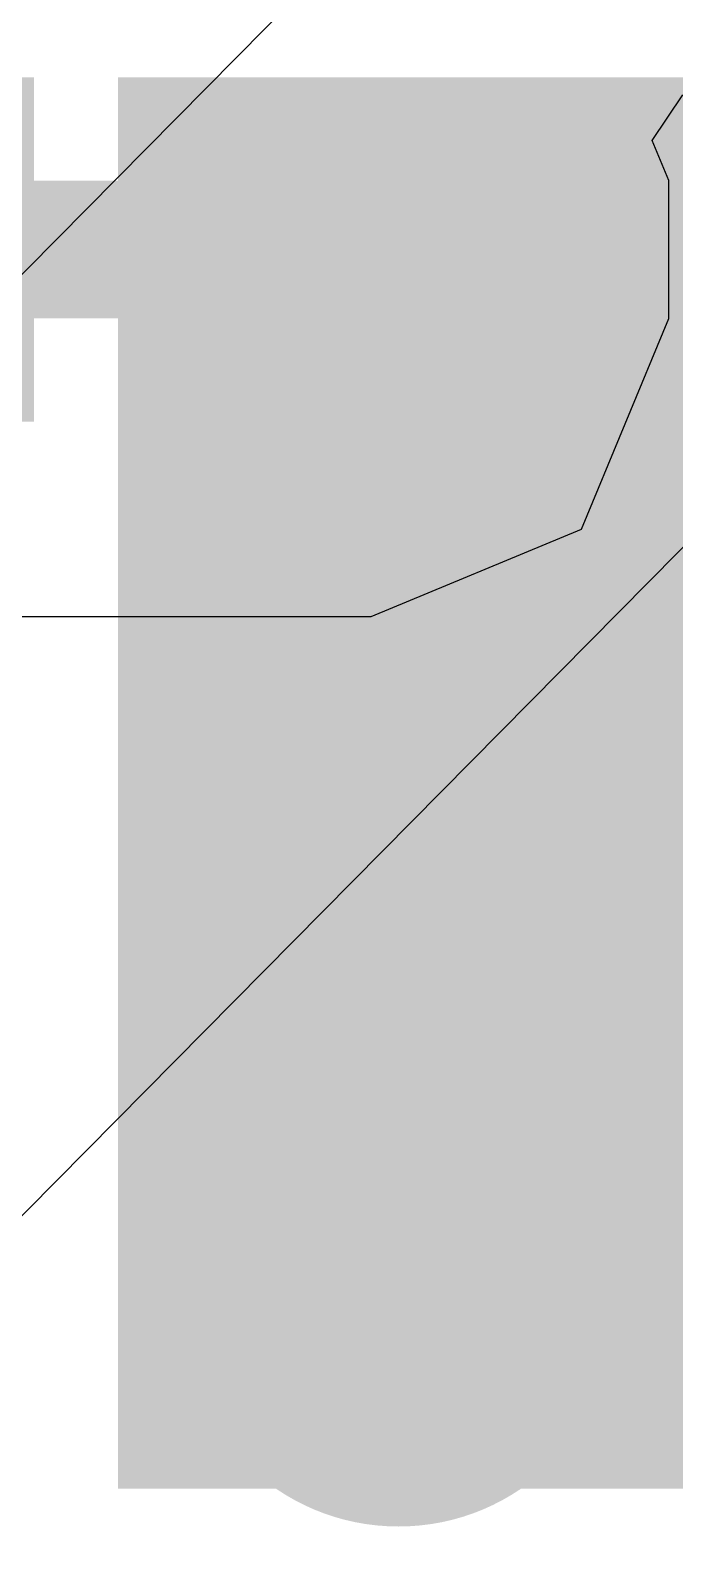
# Model space of a CAD drawing. Header units: inches. Extents: x -4 to 5258, y -4 to 5281.
# Drawn here: x 54.961 to 56.151, y 24.595 to 27.39 of the extents above; entities that cross this region are included whole.
import ezdxf

# ---------------------------------------------------------------- set-up
doc = ezdxf.new("R2010")
doc.units = ezdxf.units.IN
for name, color, linetype in [('Bottom Layer', 5, 'Continuous'), ('Bottom Solder', 6, 'Continuous'), ('Drill Drawing', 1, 'Continuous'), ('Layer 1', 16, 'Continuous'), ('Layer 2', 76, 'Continuous'), ('Top Layer', 1, 'Continuous'), ('Top Paste', 8, 'Continuous'), ('Top Solder', 216, 'Continuous'), ('Via Holes', 16, 'Continuous')]:
    doc.layers.add(name, color=color, linetype=linetype)

# ---------------------------------------------------------------- blocks, each defined once
blk = doc.blocks.new('13_WQFN_HR__3_2__31')
at = {"layer": 'Top Solder'}
for p in [(-0.5467, -0.9227), (1.1783, -0.9227)]:
    blk.add_line(p, (5220.6763, 5271.621), dxfattribs=at)
blk = doc.blocks.new('N___T___P___180')
at = {"layer": 'Top Layer'}
for points in [[(-0.6985, -0.3175), (-0.6985, 0.3175), (-0.2413, 0.3175), (-0.2413, -0.3175)], [(0.2413, -0.3175), (0.2413, 0.3175), (0.6985, 0.3175), (0.6985, -0.3175)], [(-0.3809, -0.127), (0.3811, -0.127), (0.3811, 0.127), (-0.3809, 0.127)]]:
    blk.add_hatch(color=1, dxfattribs=at).paths.add_polyline_path(points)
at = {"layer": 'Top Paste'}
for points in [[(-0.6985, -0.3175), (-0.6985, 0.3175), (-0.2413, 0.3175), (-0.2413, -0.3175)], [(0.2413, -0.3175), (0.2413, 0.3175), (0.6985, 0.3175), (0.6985, -0.3175)]]:
    blk.add_hatch(color=8, dxfattribs=at).paths.add_polyline_path(points)

msp = doc.modelspace()

# ---------------------------------------------------------------- hatches: boundary and pattern name
at = {"layer": 'Bottom Layer'}
h = msp.add_hatch(color=5, dxfattribs=at)
edge = h.paths.add_edge_path()
edge.add_arc((55.6406, 26.759), 0.3, 0, 360)
h = msp.add_hatch(color=5, dxfattribs=at)
edge = h.paths.add_edge_path()
edge.add_arc((55.6406, 25.8954), 0.3, 0, 360)
h = msp.add_hatch(color=5, dxfattribs=at)
edge = h.paths.add_edge_path()
edge.add_arc((55.6406, 25.0318), 0.3, 0, 360)
at = {"layer": 'Bottom Solder'}
h = msp.add_hatch(color=6, dxfattribs=at)
edge = h.paths.add_edge_path()
edge.add_arc((55.6406, 26.759), 0.4016, 0, 360)
h = msp.add_hatch(color=6, dxfattribs=at)
edge = h.paths.add_edge_path()
edge.add_arc((55.6406, 25.8954), 0.4016, 0, 360)
h = msp.add_hatch(color=6, dxfattribs=at)
edge = h.paths.add_edge_path()
edge.add_arc((55.6406, 25.0318), 0.4016, 0, 360)
at = {"layer": 'Layer 1'}
h = msp.add_hatch(color=16, dxfattribs=at)
edge = h.paths.add_edge_path()
edge.add_arc((55.6406, 26.759), 0.3, 0, 360)
h = msp.add_hatch(color=16, dxfattribs=at)
edge = h.paths.add_edge_path()
edge.add_arc((55.6406, 25.8954), 0.3, 0, 360)
h = msp.add_hatch(color=16, dxfattribs=at)
edge = h.paths.add_edge_path()
edge.add_arc((55.6406, 25.0318), 0.3, 0, 360)
at = {"layer": 'Layer 2'}
h = msp.add_hatch(color=76, dxfattribs=at)
edge = h.paths.add_edge_path()
edge.add_arc((55.6406, 26.759), 0.3, 0, 360)
h = msp.add_hatch(color=76, dxfattribs=at)
edge = h.paths.add_edge_path()
edge.add_arc((55.6406, 25.8954), 0.3, 0, 360)
h = msp.add_hatch(color=76, dxfattribs=at)
edge = h.paths.add_edge_path()
edge.add_arc((55.6406, 25.0318), 0.3, 0, 360)
at = {"layer": 'Top Layer'}
msp.add_hatch(color=1, dxfattribs=at).paths.add_polyline_path([(55.1228, 24.7003), (60.3628, 24.7003), (60.3628, 27.3033), (55.1228, 27.3033)])
h = msp.add_hatch(color=1, dxfattribs=at)
edge = h.paths.add_edge_path()
edge.add_arc((55.6406, 26.759), 0.3, 0, 360)
h = msp.add_hatch(color=1, dxfattribs=at)
edge = h.paths.add_edge_path()
edge.add_arc((55.6406, 25.8954), 0.3, 0, 360)
h = msp.add_hatch(color=1, dxfattribs=at)
edge = h.paths.add_edge_path()
edge.add_arc((55.6406, 25.0318), 0.3, 0, 360)
at = {"layer": 'Top Solder'}
h = msp.add_hatch(color=216, dxfattribs=at)
edge = h.paths.add_edge_path()
edge.add_arc((55.6406, 26.759), 0.4016, 0, 360)
h = msp.add_hatch(color=216, dxfattribs=at)
edge = h.paths.add_edge_path()
edge.add_arc((55.6406, 25.8954), 0.4016, 0, 360)
h = msp.add_hatch(color=216, dxfattribs=at)
edge = h.paths.add_edge_path()
edge.add_arc((55.6406, 25.0318), 0.4016, 0, 360)
at = {"layer": 'Via Holes'}
h = msp.add_hatch(color=7, dxfattribs=at)
edge = h.paths.add_edge_path()
edge.add_arc((55.6406, 26.759), 0.15, 0, 360)
h = msp.add_hatch(color=7, dxfattribs=at)
edge = h.paths.add_edge_path()
edge.add_arc((55.6406, 25.8954), 0.15, 0, 360)
h = msp.add_hatch(color=7, dxfattribs=at)
edge = h.paths.add_edge_path()
edge.add_arc((55.6406, 25.0318), 0.15, 0, 360)

# ---------------------------------------------------------------- linework, layer by layer
at = {"layer": 'Drill Drawing'}
for points in [[(55.5136, 26.886, 0.0508, 0.0508, 0), (55.5136, 27.013, 0.0508, 0.0508, 0)], [(55.5136, 27.013, 0.0508, 0.0508, 0), (55.7676, 27.013, 0.0508, 0.0508, 0)], [(55.7676, 26.886, 0.0508, 0.0508, 0), (55.7676, 27.013, 0.0508, 0.0508, 0)], [(55.5644, 26.8352, 0.0508, 0.0508, 0), (55.5644, 26.9114, 0.0508, 0.0508, 0)], [(55.5644, 26.9114, 0.0508, 0.0508, 0), (55.7168, 26.9114, 0.0508, 0.0508, 0)], [(55.7168, 26.8352, 0.0508, 0.0508, 0), (55.7168, 26.9114, 0.0508, 0.0508, 0)], [(55.3866, 26.632, 0.0508, 0.0508, 0), (55.3866, 26.886, 0.0508, 0.0508, 0)], [(55.3866, 26.886, 0.0508, 0.0508, 0), (55.5136, 26.886, 0.0508, 0.0508, 0)], [(55.7676, 26.886, 0.0508, 0.0508, 0), (55.8946, 26.886, 0.0508, 0.0508, 0)], [(55.8946, 26.632, 0.0508, 0.0508, 0), (55.8946, 26.886, 0.0508, 0.0508, 0)], [(55.4882, 26.6828, 0.0508, 0.0508, 0), (55.4882, 26.8352, 0.0508, 0.0508, 0)], [(55.4882, 26.8352, 0.0508, 0.0508, 0), (55.5644, 26.8352, 0.0508, 0.0508, 0)], [(55.7168, 26.8352, 0.0508, 0.0508, 0), (55.793, 26.8352, 0.0508, 0.0508, 0)], [(55.793, 26.6828, 0.0508, 0.0508, 0), (55.793, 26.8352, 0.0508, 0.0508, 0)], [(55.4882, 26.6828, 0.0508, 0.0508, 0), (55.5644, 26.6828, 0.0508, 0.0508, 0)], [(55.5644, 26.6066, 0.0508, 0.0508, 0), (55.5644, 26.6828, 0.0508, 0.0508, 0)], [(55.7168, 26.6828, 0.0508, 0.0508, 0), (55.793, 26.6828, 0.0508, 0.0508, 0)], [(55.7168, 26.6066, 0.0508, 0.0508, 0), (55.7168, 26.6828, 0.0508, 0.0508, 0)], [(55.3866, 26.632, 0.0508, 0.0508, 0), (55.5136, 26.632, 0.0508, 0.0508, 0)], [(55.5136, 26.505, 0.0508, 0.0508, 0), (55.5136, 26.632, 0.0508, 0.0508, 0)], [(55.7676, 26.632, 0.0508, 0.0508, 0), (55.8946, 26.632, 0.0508, 0.0508, 0)], [(55.7676, 26.505, 0.0508, 0.0508, 0), (55.7676, 26.632, 0.0508, 0.0508, 0)], [(55.5644, 26.6066, 0.0508, 0.0508, 0), (55.7168, 26.6066, 0.0508, 0.0508, 0)], [(55.5136, 26.505, 0.0508, 0.0508, 0), (55.7676, 26.505, 0.0508, 0.0508, 0)], [(55.5136, 26.0224, 0.0508, 0.0508, 0), (55.5136, 26.1494, 0.0508, 0.0508, 0)], [(55.5136, 26.1494, 0.0508, 0.0508, 0), (55.7676, 26.1494, 0.0508, 0.0508, 0)], [(55.7676, 26.0224, 0.0508, 0.0508, 0), (55.7676, 26.1494, 0.0508, 0.0508, 0)], [(55.5644, 25.9716, 0.0508, 0.0508, 0), (55.5644, 26.0478, 0.0508, 0.0508, 0)], [(55.5644, 26.0478, 0.0508, 0.0508, 0), (55.7168, 26.0478, 0.0508, 0.0508, 0)], [(55.7168, 25.9716, 0.0508, 0.0508, 0), (55.7168, 26.0478, 0.0508, 0.0508, 0)], [(55.3866, 25.7684, 0.0508, 0.0508, 0), (55.3866, 26.0224, 0.0508, 0.0508, 0)], [(55.3866, 26.0224, 0.0508, 0.0508, 0), (55.5136, 26.0224, 0.0508, 0.0508, 0)], [(55.7676, 26.0224, 0.0508, 0.0508, 0), (55.8946, 26.0224, 0.0508, 0.0508, 0)], [(55.8946, 25.7684, 0.0508, 0.0508, 0), (55.8946, 26.0224, 0.0508, 0.0508, 0)], [(55.4882, 25.8192, 0.0508, 0.0508, 0), (55.4882, 25.9716, 0.0508, 0.0508, 0)], [(55.4882, 25.9716, 0.0508, 0.0508, 0), (55.5644, 25.9716, 0.0508, 0.0508, 0)], [(55.7168, 25.9716, 0.0508, 0.0508, 0), (55.793, 25.9716, 0.0508, 0.0508, 0)], [(55.793, 25.8192, 0.0508, 0.0508, 0), (55.793, 25.9716, 0.0508, 0.0508, 0)], [(55.4882, 25.8192, 0.0508, 0.0508, 0), (55.5644, 25.8192, 0.0508, 0.0508, 0)], [(55.5644, 25.743, 0.0508, 0.0508, 0), (55.5644, 25.8192, 0.0508, 0.0508, 0)], [(55.7168, 25.8192, 0.0508, 0.0508, 0), (55.793, 25.8192, 0.0508, 0.0508, 0)], [(55.7168, 25.743, 0.0508, 0.0508, 0), (55.7168, 25.8192, 0.0508, 0.0508, 0)], [(55.3866, 25.7684, 0.0508, 0.0508, 0), (55.5136, 25.7684, 0.0508, 0.0508, 0)], [(55.5136, 25.6414, 0.0508, 0.0508, 0), (55.5136, 25.7684, 0.0508, 0.0508, 0)], [(55.7676, 25.7684, 0.0508, 0.0508, 0), (55.8946, 25.7684, 0.0508, 0.0508, 0)], [(55.7676, 25.6414, 0.0508, 0.0508, 0), (55.7676, 25.7684, 0.0508, 0.0508, 0)], [(55.5644, 25.743, 0.0508, 0.0508, 0), (55.7168, 25.743, 0.0508, 0.0508, 0)], [(55.5136, 25.6414, 0.0508, 0.0508, 0), (55.7676, 25.6414, 0.0508, 0.0508, 0)], [(55.5136, 25.1588, 0.0508, 0.0508, 0), (55.5136, 25.2858, 0.0508, 0.0508, 0)], [(55.5136, 25.2858, 0.0508, 0.0508, 0), (55.7676, 25.2858, 0.0508, 0.0508, 0)], [(55.7676, 25.1588, 0.0508, 0.0508, 0), (55.7676, 25.2858, 0.0508, 0.0508, 0)], [(55.5644, 25.108, 0.0508, 0.0508, 0), (55.5644, 25.1842, 0.0508, 0.0508, 0)], [(55.5644, 25.1842, 0.0508, 0.0508, 0), (55.7168, 25.1842, 0.0508, 0.0508, 0)], [(55.7168, 25.108, 0.0508, 0.0508, 0), (55.7168, 25.1842, 0.0508, 0.0508, 0)], [(55.3866, 24.9048, 0.0508, 0.0508, 0), (55.3866, 25.1588, 0.0508, 0.0508, 0)], [(55.3866, 25.1588, 0.0508, 0.0508, 0), (55.5136, 25.1588, 0.0508, 0.0508, 0)], [(55.7676, 25.1588, 0.0508, 0.0508, 0), (55.8946, 25.1588, 0.0508, 0.0508, 0)], [(55.8946, 24.9048, 0.0508, 0.0508, 0), (55.8946, 25.1588, 0.0508, 0.0508, 0)], [(55.4882, 24.9556, 0.0508, 0.0508, 0), (55.4882, 25.108, 0.0508, 0.0508, 0)], [(55.4882, 25.108, 0.0508, 0.0508, 0), (55.5644, 25.108, 0.0508, 0.0508, 0)], [(55.7168, 25.108, 0.0508, 0.0508, 0), (55.793, 25.108, 0.0508, 0.0508, 0)], [(55.793, 24.9556, 0.0508, 0.0508, 0), (55.793, 25.108, 0.0508, 0.0508, 0)], [(55.4882, 24.9556, 0.0508, 0.0508, 0), (55.5644, 24.9556, 0.0508, 0.0508, 0)], [(55.5644, 24.8794, 0.0508, 0.0508, 0), (55.5644, 24.9556, 0.0508, 0.0508, 0)], [(55.7168, 24.9556, 0.0508, 0.0508, 0), (55.793, 24.9556, 0.0508, 0.0508, 0)], [(55.7168, 24.8794, 0.0508, 0.0508, 0), (55.7168, 24.9556, 0.0508, 0.0508, 0)], [(55.3866, 24.9048, 0.0508, 0.0508, 0), (55.5136, 24.9048, 0.0508, 0.0508, 0)], [(55.5136, 24.7778, 0.0508, 0.0508, 0), (55.5136, 24.9048, 0.0508, 0.0508, 0)], [(55.7676, 24.9048, 0.0508, 0.0508, 0), (55.8946, 24.9048, 0.0508, 0.0508, 0)], [(55.7676, 24.7778, 0.0508, 0.0508, 0), (55.7676, 24.9048, 0.0508, 0.0508, 0)], [(55.5644, 24.8794, 0.0508, 0.0508, 0), (55.7168, 24.8794, 0.0508, 0.0508, 0)], [(55.5136, 24.7778, 0.0508, 0.0508, 0), (55.7676, 24.7778, 0.0508, 0.0508, 0)]]:
    msp.add_lwpolyline(points, format="xyseb", dxfattribs=at)
for points in [[(55.5009, 27.013, 0.0254, 0.0254, 1), (55.5263, 27.013, 0.0254, 0.0254, 1)], [(55.5009, 27.013, 0.0254, 0.0254, 1), (55.5263, 27.013, 0.0254, 0.0254, 1)], [(55.7549, 27.013, 0.0254, 0.0254, 1), (55.7803, 27.013, 0.0254, 0.0254, 1)], [(55.7549, 27.013, 0.0254, 0.0254, 1), (55.7803, 27.013, 0.0254, 0.0254, 1)], [(55.5517, 26.9114, 0.0254, 0.0254, 1), (55.5771, 26.9114, 0.0254, 0.0254, 1)], [(55.5517, 26.9114, 0.0254, 0.0254, 1), (55.5771, 26.9114, 0.0254, 0.0254, 1)], [(55.7041, 26.9114, 0.0254, 0.0254, 1), (55.7295, 26.9114, 0.0254, 0.0254, 1)], [(55.7041, 26.9114, 0.0254, 0.0254, 1), (55.7295, 26.9114, 0.0254, 0.0254, 1)], [(55.3739, 26.886, 0.0254, 0.0254, 1), (55.3993, 26.886, 0.0254, 0.0254, 1)], [(55.3739, 26.886, 0.0254, 0.0254, 1), (55.3993, 26.886, 0.0254, 0.0254, 1)], [(55.5009, 26.886, 0.0254, 0.0254, 1), (55.5263, 26.886, 0.0254, 0.0254, 1)], [(55.5009, 26.886, 0.0254, 0.0254, 1), (55.5263, 26.886, 0.0254, 0.0254, 1)], [(55.7549, 26.886, 0.0254, 0.0254, 1), (55.7803, 26.886, 0.0254, 0.0254, 1)], [(55.7549, 26.886, 0.0254, 0.0254, 1), (55.7803, 26.886, 0.0254, 0.0254, 1)], [(55.8819, 26.886, 0.0254, 0.0254, 1), (55.9073, 26.886, 0.0254, 0.0254, 1)], [(55.8819, 26.886, 0.0254, 0.0254, 1), (55.9073, 26.886, 0.0254, 0.0254, 1)], [(55.4755, 26.8352, 0.0254, 0.0254, 1), (55.5009, 26.8352, 0.0254, 0.0254, 1)], [(55.4755, 26.8352, 0.0254, 0.0254, 1), (55.5009, 26.8352, 0.0254, 0.0254, 1)], [(55.5517, 26.8352, 0.0254, 0.0254, 1), (55.5771, 26.8352, 0.0254, 0.0254, 1)], [(55.5517, 26.8352, 0.0254, 0.0254, 1), (55.5771, 26.8352, 0.0254, 0.0254, 1)], [(55.7041, 26.8352, 0.0254, 0.0254, 1), (55.7295, 26.8352, 0.0254, 0.0254, 1)], [(55.7041, 26.8352, 0.0254, 0.0254, 1), (55.7295, 26.8352, 0.0254, 0.0254, 1)], [(55.7803, 26.8352, 0.0254, 0.0254, 1), (55.8057, 26.8352, 0.0254, 0.0254, 1)], [(55.7803, 26.8352, 0.0254, 0.0254, 1), (55.8057, 26.8352, 0.0254, 0.0254, 1)], [(55.4755, 26.6828, 0.0254, 0.0254, 1), (55.5009, 26.6828, 0.0254, 0.0254, 1)], [(55.4755, 26.6828, 0.0254, 0.0254, 1), (55.5009, 26.6828, 0.0254, 0.0254, 1)], [(55.5517, 26.6828, 0.0254, 0.0254, 1), (55.5771, 26.6828, 0.0254, 0.0254, 1)], [(55.5517, 26.6828, 0.0254, 0.0254, 1), (55.5771, 26.6828, 0.0254, 0.0254, 1)], [(55.7041, 26.6828, 0.0254, 0.0254, 1), (55.7295, 26.6828, 0.0254, 0.0254, 1)], [(55.7041, 26.6828, 0.0254, 0.0254, 1), (55.7295, 26.6828, 0.0254, 0.0254, 1)], [(55.7803, 26.6828, 0.0254, 0.0254, 1), (55.8057, 26.6828, 0.0254, 0.0254, 1)], [(55.7803, 26.6828, 0.0254, 0.0254, 1), (55.8057, 26.6828, 0.0254, 0.0254, 1)], [(55.3739, 26.632, 0.0254, 0.0254, 1), (55.3993, 26.632, 0.0254, 0.0254, 1)], [(55.3739, 26.632, 0.0254, 0.0254, 1), (55.3993, 26.632, 0.0254, 0.0254, 1)], [(55.5009, 26.632, 0.0254, 0.0254, 1), (55.5263, 26.632, 0.0254, 0.0254, 1)], [(55.5009, 26.632, 0.0254, 0.0254, 1), (55.5263, 26.632, 0.0254, 0.0254, 1)], [(55.7549, 26.632, 0.0254, 0.0254, 1), (55.7803, 26.632, 0.0254, 0.0254, 1)], [(55.7549, 26.632, 0.0254, 0.0254, 1), (55.7803, 26.632, 0.0254, 0.0254, 1)], [(55.8819, 26.632, 0.0254, 0.0254, 1), (55.9073, 26.632, 0.0254, 0.0254, 1)], [(55.8819, 26.632, 0.0254, 0.0254, 1), (55.9073, 26.632, 0.0254, 0.0254, 1)], [(55.5517, 26.6066, 0.0254, 0.0254, 1), (55.5771, 26.6066, 0.0254, 0.0254, 1)], [(55.5517, 26.6066, 0.0254, 0.0254, 1), (55.5771, 26.6066, 0.0254, 0.0254, 1)], [(55.7041, 26.6066, 0.0254, 0.0254, 1), (55.7295, 26.6066, 0.0254, 0.0254, 1)], [(55.7041, 26.6066, 0.0254, 0.0254, 1), (55.7295, 26.6066, 0.0254, 0.0254, 1)], [(55.5009, 26.505, 0.0254, 0.0254, 1), (55.5263, 26.505, 0.0254, 0.0254, 1)], [(55.5009, 26.505, 0.0254, 0.0254, 1), (55.5263, 26.505, 0.0254, 0.0254, 1)], [(55.7549, 26.505, 0.0254, 0.0254, 1), (55.7803, 26.505, 0.0254, 0.0254, 1)], [(55.7549, 26.505, 0.0254, 0.0254, 1), (55.7803, 26.505, 0.0254, 0.0254, 1)], [(55.5009, 26.1494, 0.0254, 0.0254, 1), (55.5263, 26.1494, 0.0254, 0.0254, 1)], [(55.5009, 26.1494, 0.0254, 0.0254, 1), (55.5263, 26.1494, 0.0254, 0.0254, 1)], [(55.7549, 26.1494, 0.0254, 0.0254, 1), (55.7803, 26.1494, 0.0254, 0.0254, 1)], [(55.7549, 26.1494, 0.0254, 0.0254, 1), (55.7803, 26.1494, 0.0254, 0.0254, 1)], [(55.5517, 26.0478, 0.0254, 0.0254, 1), (55.5771, 26.0478, 0.0254, 0.0254, 1)], [(55.5517, 26.0478, 0.0254, 0.0254, 1), (55.5771, 26.0478, 0.0254, 0.0254, 1)], [(55.7041, 26.0478, 0.0254, 0.0254, 1), (55.7295, 26.0478, 0.0254, 0.0254, 1)], [(55.7041, 26.0478, 0.0254, 0.0254, 1), (55.7295, 26.0478, 0.0254, 0.0254, 1)], [(55.3739, 26.0224, 0.0254, 0.0254, 1), (55.3993, 26.0224, 0.0254, 0.0254, 1)], [(55.3739, 26.0224, 0.0254, 0.0254, 1), (55.3993, 26.0224, 0.0254, 0.0254, 1)], [(55.5009, 26.0224, 0.0254, 0.0254, 1), (55.5263, 26.0224, 0.0254, 0.0254, 1)], [(55.5009, 26.0224, 0.0254, 0.0254, 1), (55.5263, 26.0224, 0.0254, 0.0254, 1)], [(55.7549, 26.0224, 0.0254, 0.0254, 1), (55.7803, 26.0224, 0.0254, 0.0254, 1)], [(55.7549, 26.0224, 0.0254, 0.0254, 1), (55.7803, 26.0224, 0.0254, 0.0254, 1)], [(55.8819, 26.0224, 0.0254, 0.0254, 1), (55.9073, 26.0224, 0.0254, 0.0254, 1)], [(55.8819, 26.0224, 0.0254, 0.0254, 1), (55.9073, 26.0224, 0.0254, 0.0254, 1)], [(55.4755, 25.9716, 0.0254, 0.0254, 1), (55.5009, 25.9716, 0.0254, 0.0254, 1)], [(55.4755, 25.9716, 0.0254, 0.0254, 1), (55.5009, 25.9716, 0.0254, 0.0254, 1)], [(55.5517, 25.9716, 0.0254, 0.0254, 1), (55.5771, 25.9716, 0.0254, 0.0254, 1)], [(55.5517, 25.9716, 0.0254, 0.0254, 1), (55.5771, 25.9716, 0.0254, 0.0254, 1)], [(55.7041, 25.9716, 0.0254, 0.0254, 1), (55.7295, 25.9716, 0.0254, 0.0254, 1)], [(55.7041, 25.9716, 0.0254, 0.0254, 1), (55.7295, 25.9716, 0.0254, 0.0254, 1)], [(55.7803, 25.9716, 0.0254, 0.0254, 1), (55.8057, 25.9716, 0.0254, 0.0254, 1)], [(55.7803, 25.9716, 0.0254, 0.0254, 1), (55.8057, 25.9716, 0.0254, 0.0254, 1)], [(55.4755, 25.8192, 0.0254, 0.0254, 1), (55.5009, 25.8192, 0.0254, 0.0254, 1)], [(55.4755, 25.8192, 0.0254, 0.0254, 1), (55.5009, 25.8192, 0.0254, 0.0254, 1)], [(55.5517, 25.8192, 0.0254, 0.0254, 1), (55.5771, 25.8192, 0.0254, 0.0254, 1)], [(55.5517, 25.8192, 0.0254, 0.0254, 1), (55.5771, 25.8192, 0.0254, 0.0254, 1)], [(55.7041, 25.8192, 0.0254, 0.0254, 1), (55.7295, 25.8192, 0.0254, 0.0254, 1)], [(55.7041, 25.8192, 0.0254, 0.0254, 1), (55.7295, 25.8192, 0.0254, 0.0254, 1)], [(55.7803, 25.8192, 0.0254, 0.0254, 1), (55.8057, 25.8192, 0.0254, 0.0254, 1)], [(55.7803, 25.8192, 0.0254, 0.0254, 1), (55.8057, 25.8192, 0.0254, 0.0254, 1)], [(55.3739, 25.7684, 0.0254, 0.0254, 1), (55.3993, 25.7684, 0.0254, 0.0254, 1)], [(55.3739, 25.7684, 0.0254, 0.0254, 1), (55.3993, 25.7684, 0.0254, 0.0254, 1)], [(55.5009, 25.7684, 0.0254, 0.0254, 1), (55.5263, 25.7684, 0.0254, 0.0254, 1)], [(55.5009, 25.7684, 0.0254, 0.0254, 1), (55.5263, 25.7684, 0.0254, 0.0254, 1)], [(55.7549, 25.7684, 0.0254, 0.0254, 1), (55.7803, 25.7684, 0.0254, 0.0254, 1)], [(55.7549, 25.7684, 0.0254, 0.0254, 1), (55.7803, 25.7684, 0.0254, 0.0254, 1)], [(55.8819, 25.7684, 0.0254, 0.0254, 1), (55.9073, 25.7684, 0.0254, 0.0254, 1)], [(55.8819, 25.7684, 0.0254, 0.0254, 1), (55.9073, 25.7684, 0.0254, 0.0254, 1)], [(55.5517, 25.743, 0.0254, 0.0254, 1), (55.5771, 25.743, 0.0254, 0.0254, 1)], [(55.5517, 25.743, 0.0254, 0.0254, 1), (55.5771, 25.743, 0.0254, 0.0254, 1)], [(55.7041, 25.743, 0.0254, 0.0254, 1), (55.7295, 25.743, 0.0254, 0.0254, 1)], [(55.7041, 25.743, 0.0254, 0.0254, 1), (55.7295, 25.743, 0.0254, 0.0254, 1)], [(55.5009, 25.6414, 0.0254, 0.0254, 1), (55.5263, 25.6414, 0.0254, 0.0254, 1)], [(55.5009, 25.6414, 0.0254, 0.0254, 1), (55.5263, 25.6414, 0.0254, 0.0254, 1)], [(55.7549, 25.6414, 0.0254, 0.0254, 1), (55.7803, 25.6414, 0.0254, 0.0254, 1)], [(55.7549, 25.6414, 0.0254, 0.0254, 1), (55.7803, 25.6414, 0.0254, 0.0254, 1)], [(55.5009, 25.2858, 0.0254, 0.0254, 1), (55.5263, 25.2858, 0.0254, 0.0254, 1)], [(55.5009, 25.2858, 0.0254, 0.0254, 1), (55.5263, 25.2858, 0.0254, 0.0254, 1)], [(55.7549, 25.2858, 0.0254, 0.0254, 1), (55.7803, 25.2858, 0.0254, 0.0254, 1)], [(55.7549, 25.2858, 0.0254, 0.0254, 1), (55.7803, 25.2858, 0.0254, 0.0254, 1)], [(55.5517, 25.1842, 0.0254, 0.0254, 1), (55.5771, 25.1842, 0.0254, 0.0254, 1)], [(55.5517, 25.1842, 0.0254, 0.0254, 1), (55.5771, 25.1842, 0.0254, 0.0254, 1)], [(55.7041, 25.1842, 0.0254, 0.0254, 1), (55.7295, 25.1842, 0.0254, 0.0254, 1)], [(55.7041, 25.1842, 0.0254, 0.0254, 1), (55.7295, 25.1842, 0.0254, 0.0254, 1)], [(55.3739, 25.1588, 0.0254, 0.0254, 1), (55.3993, 25.1588, 0.0254, 0.0254, 1)], [(55.3739, 25.1588, 0.0254, 0.0254, 1), (55.3993, 25.1588, 0.0254, 0.0254, 1)], [(55.5009, 25.1588, 0.0254, 0.0254, 1), (55.5263, 25.1588, 0.0254, 0.0254, 1)], [(55.5009, 25.1588, 0.0254, 0.0254, 1), (55.5263, 25.1588, 0.0254, 0.0254, 1)], [(55.7549, 25.1588, 0.0254, 0.0254, 1), (55.7803, 25.1588, 0.0254, 0.0254, 1)], [(55.7549, 25.1588, 0.0254, 0.0254, 1), (55.7803, 25.1588, 0.0254, 0.0254, 1)], [(55.8819, 25.1588, 0.0254, 0.0254, 1), (55.9073, 25.1588, 0.0254, 0.0254, 1)], [(55.8819, 25.1588, 0.0254, 0.0254, 1), (55.9073, 25.1588, 0.0254, 0.0254, 1)], [(55.4755, 25.108, 0.0254, 0.0254, 1), (55.5009, 25.108, 0.0254, 0.0254, 1)], [(55.4755, 25.108, 0.0254, 0.0254, 1), (55.5009, 25.108, 0.0254, 0.0254, 1)], [(55.5517, 25.108, 0.0254, 0.0254, 1), (55.5771, 25.108, 0.0254, 0.0254, 1)], [(55.5517, 25.108, 0.0254, 0.0254, 1), (55.5771, 25.108, 0.0254, 0.0254, 1)], [(55.7041, 25.108, 0.0254, 0.0254, 1), (55.7295, 25.108, 0.0254, 0.0254, 1)], [(55.7041, 25.108, 0.0254, 0.0254, 1), (55.7295, 25.108, 0.0254, 0.0254, 1)], [(55.7803, 25.108, 0.0254, 0.0254, 1), (55.8057, 25.108, 0.0254, 0.0254, 1)], [(55.7803, 25.108, 0.0254, 0.0254, 1), (55.8057, 25.108, 0.0254, 0.0254, 1)], [(55.4755, 24.9556, 0.0254, 0.0254, 1), (55.5009, 24.9556, 0.0254, 0.0254, 1)], [(55.4755, 24.9556, 0.0254, 0.0254, 1), (55.5009, 24.9556, 0.0254, 0.0254, 1)], [(55.5517, 24.9556, 0.0254, 0.0254, 1), (55.5771, 24.9556, 0.0254, 0.0254, 1)], [(55.5517, 24.9556, 0.0254, 0.0254, 1), (55.5771, 24.9556, 0.0254, 0.0254, 1)], [(55.7041, 24.9556, 0.0254, 0.0254, 1), (55.7295, 24.9556, 0.0254, 0.0254, 1)], [(55.7041, 24.9556, 0.0254, 0.0254, 1), (55.7295, 24.9556, 0.0254, 0.0254, 1)], [(55.7803, 24.9556, 0.0254, 0.0254, 1), (55.8057, 24.9556, 0.0254, 0.0254, 1)], [(55.7803, 24.9556, 0.0254, 0.0254, 1), (55.8057, 24.9556, 0.0254, 0.0254, 1)], [(55.3739, 24.9048, 0.0254, 0.0254, 1), (55.3993, 24.9048, 0.0254, 0.0254, 1)], [(55.3739, 24.9048, 0.0254, 0.0254, 1), (55.3993, 24.9048, 0.0254, 0.0254, 1)], [(55.5009, 24.9048, 0.0254, 0.0254, 1), (55.5263, 24.9048, 0.0254, 0.0254, 1)], [(55.5009, 24.9048, 0.0254, 0.0254, 1), (55.5263, 24.9048, 0.0254, 0.0254, 1)], [(55.7549, 24.9048, 0.0254, 0.0254, 1), (55.7803, 24.9048, 0.0254, 0.0254, 1)], [(55.7549, 24.9048, 0.0254, 0.0254, 1), (55.7803, 24.9048, 0.0254, 0.0254, 1)], [(55.8819, 24.9048, 0.0254, 0.0254, 1), (55.9073, 24.9048, 0.0254, 0.0254, 1)], [(55.8819, 24.9048, 0.0254, 0.0254, 1), (55.9073, 24.9048, 0.0254, 0.0254, 1)], [(55.5517, 24.8794, 0.0254, 0.0254, 1), (55.5771, 24.8794, 0.0254, 0.0254, 1)], [(55.5517, 24.8794, 0.0254, 0.0254, 1), (55.5771, 24.8794, 0.0254, 0.0254, 1)], [(55.7041, 24.8794, 0.0254, 0.0254, 1), (55.7295, 24.8794, 0.0254, 0.0254, 1)], [(55.7041, 24.8794, 0.0254, 0.0254, 1), (55.7295, 24.8794, 0.0254, 0.0254, 1)], [(55.5009, 24.7778, 0.0254, 0.0254, 1), (55.5263, 24.7778, 0.0254, 0.0254, 1)], [(55.5009, 24.7778, 0.0254, 0.0254, 1), (55.5263, 24.7778, 0.0254, 0.0254, 1)], [(55.7549, 24.7778, 0.0254, 0.0254, 1), (55.7803, 24.7778, 0.0254, 0.0254, 1)], [(55.7549, 24.7778, 0.0254, 0.0254, 1), (55.7803, 24.7778, 0.0254, 0.0254, 1)]]:
    msp.add_lwpolyline(points, format="xyseb", close=True, dxfattribs=at)
at = {"layer": 'Top Layer'}
for p, q in [((56.1092, 27.1869), (56.1656, 27.2714)), ((56.1399, 27.1128), (56.1092, 27.1869)), ((56.1399, 26.8588), (56.1399, 27.1128)), ((55.9788, 26.47), (56.1399, 26.8588)), ((55.59, 26.3089), (55.9788, 26.47)), ((54.828, 26.3089), (55.59, 26.3089))]:
    msp.add_line(p, q, dxfattribs=at)

# ---------------------------------------------------------------- block references
for name, p in [('13_WQFN_HR__3_2__31', (37.0774, 9.2675)), ('N___T___P___180', (55.2089, 26.9858))]:
    msp.add_blockref(name, p)

doc.saveas('drawing.dxf')
